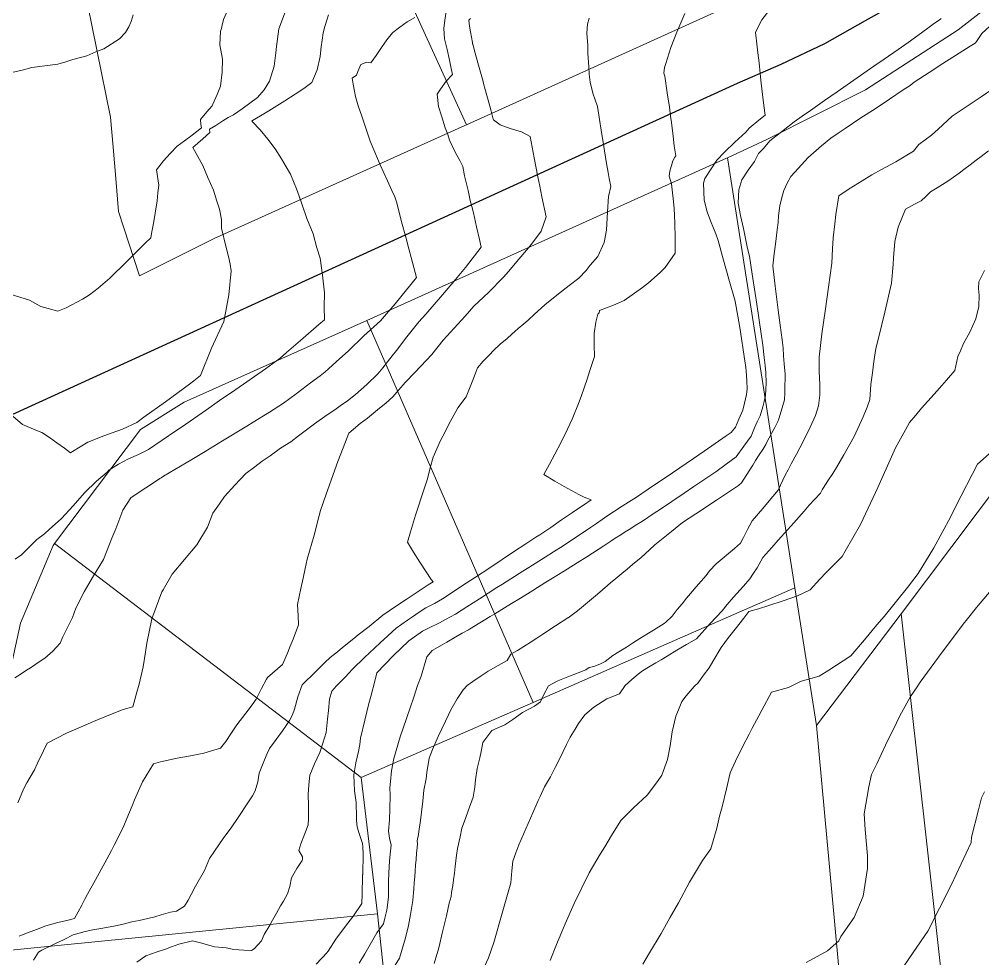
# Model space of a CAD drawing. Header units: inches. Extents: x 11351264 to 11356330, y 6702313 to 6706468.
# Drawn here: x 11353439.6 to 11353793, y 6705626.5 to 6705970.9 of the extents above; entities that cross this region are included whole.
import ezdxf

# ---------------------------------------------------------------- set-up
doc = ezdxf.new("R2010")
doc.units = ezdxf.units.IN
doc.header["$MEASUREMENT"] = 0
doc.layers.add('Shumate_Contours_clip1', color=7, linetype='Continuous', lineweight=0)
doc.layers.add('Shumate_Parcels_clip1', color=7, linetype='Continuous', lineweight=0)
doc.layers.add('Shumate_Streets_clip1', color=7, linetype='Continuous')

msp = doc.modelspace()

# ---------------------------------------------------------------- linework, layer by layer
at = {"layer": 'Shumate_Contours_clip1'}
for points, elevation in [([(11353436.26, 6705870.14), (11353439.79, 6705869.05), (11353443.3, 6705867.95), (11353447.49, 6705865.62), (11353450.15, 6705864.88), (11353453.72, 6705863.85), (11353456.82, 6705865.12), (11353462.8, 6705868.36), (11353465.26, 6705869.91), (11353468.51, 6705872.39), (11353472.74, 6705876), (11353478.86, 6705882.03), (11353485.77, 6705888.81), (11353487.79, 6705890.76), (11353488.23, 6705893.12), (11353488.31, 6705893.61), (11353488.42, 6705894.21), (11353488.88, 6705896.83), (11353489.4, 6705899.8), (11353490.1, 6705904.38), (11353490.41, 6705907.24), (11353490.71, 6705910.12), (11353489.86, 6705915.69), (11353492.49, 6705919.05), (11353494.9, 6705921.75), (11353497.52, 6705924.4), (11353500.18, 6705926.4), (11353502.98, 6705928.39), (11353506.46, 6705931.15), (11353506.21, 6705932.29), (11353505.99, 6705934.12), (11353508.3, 6705936.98), (11353510.28, 6705939.22), (11353510.62, 6705939.76), (11353512.09, 6705943.35), (11353513.34, 6705946.38), (11353513.94, 6705951.54), (11353514.15, 6705956.34), (11353513.15, 6705961.52), (11353513.39, 6705966.58), (11353513.78, 6705967.59), (11353514.04, 6705968.77), (11353514.49, 6705970.87), (11353515.9, 6705974.16)], 1412), ([(11353436.32, 6705826.17), (11353440.71, 6705822.31), (11353445.65, 6705820.31), (11353447.87, 6705819.46), (11353450.62, 6705817.6), (11353453.36, 6705815.68), (11353456.11, 6705813.66), (11353458.35, 6705811.91), (11353459.12, 6705812.49), (11353461.84, 6705814.18), (11353464.69, 6705815.94), (11353470.57, 6705818.15), (11353473.59, 6705819.3), (11353477.37, 6705820.67), (11353482.63, 6705823.07), (11353485.25, 6705824.99), (11353493.14, 6705830.62), (11353501.94, 6705837.18), (11353503.56, 6705838.36), (11353506.06, 6705840.26), (11353510.07, 6705850.39), (11353514.61, 6705860.13), (11353515.33, 6705863.96), (11353516.47, 6705869.94), (11353517.34, 6705878.67), (11353516.95, 6705881.17), (11353516.32, 6705884), (11353515.34, 6705887.74), (11353513.78, 6705894.31), (11353513.73, 6705897.53), (11353513.06, 6705901.29), (11353512.04, 6705904.24), (11353510.76, 6705908.25), (11353508.66, 6705913.1), (11353506.84, 6705917.33), (11353503.19, 6705923.89), (11353506.91, 6705927.08), (11353509.5, 6705929.38), (11353509.35, 6705930.6), (11353511.7, 6705931.97), (11353514.21, 6705933.65), (11353516.18, 6705934.89), (11353518.16, 6705935.89), (11353521.38, 6705938.06), (11353524.19, 6705940.21), (11353527, 6705942.18), (11353529.41, 6705945.01), (11353531.3, 6705948.26), (11353533.05, 6705953.67), (11353533.67, 6705958.61), (11353533.96, 6705960.91), (11353534.79, 6705967.43), (11353537.22, 6705973.93)], 1414), ([(11353439, 6705683.66), (11353441.16, 6705688.69), (11353442.32, 6705690.94), (11353445.13, 6705695.76), (11353446.22, 6705698.16), (11353448.45, 6705702.68), (11353449.77, 6705705.55), (11353456.89, 6705709.17), (11353459.46, 6705710.27), (11353464.78, 6705712.65), (11353466.79, 6705713.5), (11353473.06, 6705716.05), (11353477.67, 6705717.86), (11353481.17, 6705718.91), (11353482.74, 6705724.26), (11353483.54, 6705727.1), (11353484.96, 6705733.52), (11353485.83, 6705738.95), (11353486.33, 6705742.19), (11353488.15, 6705751.17), (11353491.86, 6705760.96), (11353492.33, 6705761.72), (11353495.66, 6705767.45), (11353500.17, 6705772.89), (11353504.75, 6705778.24), (11353508.62, 6705784.72), (11353510.57, 6705789.8), (11353513, 6705793.29), (11353514.86, 6705795.98), (11353518.64, 6705800.15), (11353522.65, 6705804.34), (11353526.02, 6705806.84), (11353528.71, 6705808.96), (11353531.53, 6705810.9), (11353535.42, 6705813.62), (11353539.14, 6705815.97), (11353541.98, 6705818.16), (11353547.91, 6705822.54), (11353552.48, 6705825.84), (11353555.27, 6705827.71), (11353557.3, 6705829.14), (11353559.94, 6705830.98), (11353562.85, 6705833.3), (11353567.01, 6705836.98), (11353571.11, 6705840.87), (11353572.94, 6705843.18), (11353576.3, 6705847.48), (11353577.89, 6705849.51), (11353581.71, 6705854.44), (11353584.67, 6705858.11), (11353586.18, 6705860.01), (11353588.71, 6705862.86), (11353594.82, 6705869.88), (11353599.63, 6705875.46), (11353603.24, 6705879.91), (11353609.03, 6705887.35), (11353608.36, 6705890.12), (11353607.27, 6705894.84), (11353606.13, 6705899.98), (11353605.58, 6705902.3), (11353605.01, 6705904.52), (11353604.16, 6705908.18), (11353602.91, 6705913.57), (11353602.21, 6705916.9), (11353601.21, 6705919.09), (11353599.44, 6705922.16), (11353597.43, 6705926.63), (11353596.7, 6705928.7), (11353595.82, 6705931.09), (11353594.39, 6705935.55), (11353593.29, 6705938.94), (11353592.79, 6705943.4), (11353594.11, 6705945.34), (11353596.11, 6705948.19), (11353598.41, 6705950.69), (11353597.97, 6705952.89), (11353597.37, 6705955.91), (11353596.46, 6705959.85), (11353595.56, 6705963.78), (11353595.3, 6705967.58), (11353595.65, 6705970.64), (11353596.13, 6705973.77)], 1420), ([(11353548.5, 6705624.57), (11353552.44, 6705628.77), (11353552.67, 6705629.04), (11353552.82, 6705629.32), (11353555.64, 6705633.71), (11353558.81, 6705637.92), (11353562.12, 6705642.23), (11353565.17, 6705646.77), (11353565.23, 6705647.24), (11353565.3, 6705649.77), (11353565.36, 6705652.31), (11353565.44, 6705654.84), (11353565.51, 6705657.31), (11353565.52, 6705657.42), (11353565.6, 6705659.94), (11353565.67, 6705662.45), (11353565.65, 6705664.97), (11353565.64, 6705667.48), (11353565.63, 6705667.57), (11353565.43, 6705668.71), (11353564.13, 6705672.75), (11353563.55, 6705674.91), (11353563.24, 6705677.2), (11353563.27, 6705678.4), (11353563.12, 6705683.78), (11353562.5, 6705688.11), (11353562.23, 6705693.87), (11353563.01, 6705698.36), (11353563.96, 6705702.48), (11353564.42, 6705705.09), (11353564.77, 6705707.33), (11353566.31, 6705713.93), (11353567.8, 6705720.07), (11353568.47, 6705722.59), (11353570.1, 6705728.77), (11353570.77, 6705731.33), (11353576.76, 6705737.5), (11353582.47, 6705742.99), (11353587.42, 6705746.63), (11353589.71, 6705747.73), (11353593.71, 6705749.67), (11353595.92, 6705750.87), (11353599.54, 6705752.81), (11353603.67, 6705755.46), (11353608.35, 6705758.42), (11353614.78, 6705762.58), (11353616.87, 6705763.87), (11353624.27, 6705768.55), (11353626.42, 6705769.91), (11353632.44, 6705773.74), (11353635.5, 6705775.67), (11353639.06, 6705777.93), (11353644.71, 6705781.66), (11353647.18, 6705783.28), (11353649.06, 6705784.54), (11353651.27, 6705786.06), (11353653.37, 6705787.52), (11353655.11, 6705788.72), (11353660.7, 6705792.41), (11353662.98, 6705793.85), (11353665.91, 6705795.71), (11353670.28, 6705798.65), (11353674.45, 6705801.47), (11353676.86, 6705803.09), (11353679.2, 6705804.68), (11353686.89, 6705809.84), (11353690.83, 6705812.64), (11353694.81, 6705815.42), (11353698.8, 6705818.19), (11353700.67, 6705819.45), (11353702.26, 6705821.35), (11353703.49, 6705824.31), (11353704.48, 6705826.53), (11353704.93, 6705827.6), (11353705.52, 6705830.15), (11353706.3, 6705833.39), (11353706.46, 6705834.38), (11353706.54, 6705835.44), (11353706.39, 6705838.33), (11353706.21, 6705842.03), (11353706.07, 6705843.31), (11353705.68, 6705845.65), (11353705.04, 6705849.75), (11353704.44, 6705853.84), (11353703.87, 6705857.92), (11353702.11, 6705867.59), (11353699.79, 6705875.61), (11353697.82, 6705882.66), (11353695.93, 6705889.83), (11353695.07, 6705892.21), (11353694.26, 6705894.32), (11353693.07, 6705897), (11353691.89, 6705900.34), (11353690.83, 6705904.59), (11353690.58, 6705910.88), (11353691.02, 6705912.48), (11353695.48, 6705919.21), (11353698.3, 6705922.23), (11353702.09, 6705925.81), (11353706.08, 6705929.53), (11353707.28, 6705930.98), (11353710.87, 6705933.94), (11353713.13, 6705935.8), (11353712.68, 6705939.25), (11353712.15, 6705943.39), (11353711.69, 6705947.52), (11353711.31, 6705951.05), (11353710.92, 6705954.92), (11353710.46, 6705958.65), (11353710.21, 6705960.84), (11353709.61, 6705966.21), (11353711.99, 6705970.71), (11353715.86, 6705975.74)], 1428), ([(11353431.16, 6705950.23), (11353440.59, 6705952.26), (11353444.13, 6705953.24), (11353453.7, 6705954.43), (11353456.66, 6705955.36), (11353459.19, 6705956.13), (11353464.33, 6705957.51), (11353467.64, 6705958.98), (11353470.58, 6705960.13), (11353476.28, 6705963.79), (11353478.55, 6705966.11), (11353479.7, 6705968.17), (11353480.65, 6705970.15), (11353481.33, 6705972.6)], 1410), ([(11353437.88, 6705729.43), (11353439.91, 6705730.66), (11353442.21, 6705732.35), (11353443.7, 6705733.17), (11353446.81, 6705735.3), (11353448.92, 6705736.74), (11353451.87, 6705739.31), (11353454.54, 6705742.14), (11353455.51, 6705744.51), (11353459.03, 6705751.58), (11353460.26, 6705754.99), (11353463.4, 6705761), (11353466.48, 6705766.23), (11353470.46, 6705772.84), (11353472.71, 6705778.48), (11353473.57, 6705780.7), (11353474.94, 6705784.12), (11353477.55, 6705791), (11353480.44, 6705795.42), (11353483.21, 6705797.26), (11353485.99, 6705799.09), (11353488.76, 6705800.94), (11353491.18, 6705802.56), (11353491.63, 6705802.81), (11353492.47, 6705803.36), (11353502.89, 6705809.54), (11353507.7, 6705812.47), (11353514.14, 6705816.32), (11353523.06, 6705821.77), (11353525.38, 6705823.16), (11353531.32, 6705826.84), (11353536.53, 6705830.15), (11353541.12, 6705833.6), (11353543.21, 6705835.18), (11353546.42, 6705837.63), (11353549.89, 6705840.2), (11353551.73, 6705841.66), (11353557.05, 6705846.42), (11353560.24, 6705849.3), (11353565.92, 6705854.81), (11353572.08, 6705860.35), (11353574.27, 6705862.95), (11353577.43, 6705866.61), (11353585.28, 6705876.22), (11353583.34, 6705883.63), (11353582.45, 6705886.71), (11353581.33, 6705891), (11353579.74, 6705896.68), (11353578.05, 6705903.59), (11353577.3, 6705905.77), (11353576.23, 6705908.18), (11353574.62, 6705911.7), (11353571.91, 6705917.49), (11353570.9, 6705919.88), (11353568.28, 6705926.24), (11353566.48, 6705931.74), (11353565.27, 6705935.44), (11353563.89, 6705939.13), (11353562.92, 6705942.57), (11353562.5, 6705944.58), (11353562.06, 6705947.09), (11353561.66, 6705949.31), (11353563.24, 6705950.39), (11353563.77, 6705951.77), (11353564.79, 6705954.35), (11353567.03, 6705955.13), (11353568.49, 6705954.96), (11353570.53, 6705957.68), (11353572.4, 6705960.57), (11353574.34, 6705963.39), (11353576.47, 6705965.92), (11353576.51, 6705965.95), (11353576.56, 6705966.01), (11353579.15, 6705968.06), (11353581.88, 6705969.94), (11353584.71, 6705971.54)], 1418), ([(11353438.07, 6705772.94), (11353440.37, 6705774.58), (11353441.8, 6705776), (11353445.98, 6705780.24), (11353448.78, 6705782.31), (11353450.5, 6705783.83), (11353455.08, 6705787.86), (11353459.28, 6705792.54), (11353463.46, 6705797.26), (11353467.91, 6705801.6), (11353471.8, 6705804.9), (11353472.57, 6705805.68), (11353473.02, 6705805.99), (11353475.97, 6705807.76), (11353479.58, 6705809.73), (11353483.33, 6705811.39), (11353487.02, 6705813.17), (11353497, 6705820), (11353499.11, 6705821.43), (11353508.26, 6705827.78), (11353512.97, 6705831.21), (11353519.05, 6705835.17), (11353529.9, 6705842.74), (11353535.27, 6705846.7), (11353537.64, 6705848.76), (11353542.76, 6705853.16), (11353549.44, 6705858.98), (11353551.47, 6705860.74), (11353551.45, 6705865.49), (11353551.47, 6705870.59), (11353550.84, 6705877.13), (11353549.98, 6705883.34), (11353548.75, 6705887.08), (11353547.32, 6705892.22), (11353545, 6705897.93), (11353543.25, 6705903.21), (11353542.17, 6705906.08), (11353541.28, 6705908.75), (11353538.99, 6705914.14), (11353537.41, 6705916.86), (11353535.74, 6705919.69), (11353533.38, 6705923.47), (11353530.72, 6705926.99), (11353527.96, 6705930.41), (11353525.01, 6705933.49), (11353524.86, 6705933.61), (11353525.02, 6705933.71), (11353525.08, 6705933.75), (11353528.03, 6705935.53), (11353531.07, 6705937.29), (11353534.07, 6705939.13), (11353536.98, 6705941.07), (11353540.72, 6705943.41), (11353543.93, 6705945.56), (11353546.91, 6705947.72), (11353548.85, 6705952.41), (11353549.9, 6705957.26), (11353550.31, 6705960.77), (11353550.65, 6705963.25), (11353551.07, 6705965.9), (11353551.65, 6705968.28), (11353552.34, 6705970.56), (11353552.94, 6705972.59)], 1416), ([(11353439.55, 6705634.81), (11353441.64, 6705635.63), (11353445.92, 6705637.26), (11353449.28, 6705638.53), (11353453.71, 6705639.74), (11353457.55, 6705640.69), (11353459.81, 6705641.25), (11353462.45, 6705646.14), (11353463.63, 6705648.33), (11353464.64, 6705650.21), (11353467.48, 6705655.41), (11353471.68, 6705663.03), (11353473.39, 6705666.15), (11353474.42, 6705668.1), (11353476.05, 6705671.45), (11353477.88, 6705675.25), (11353478.99, 6705677.9), (11353480.92, 6705682.61), (11353481.82, 6705684.81), (11353484.74, 6705691.33), (11353488.83, 6705697.98), (11353491.37, 6705698.69), (11353497.53, 6705700.03), (11353502.4, 6705700.87), (11353507.24, 6705701.84), (11353513.37, 6705703.65), (11353515.34, 6705706.12), (11353517.12, 6705708.98), (11353519.41, 6705712.2), (11353522.66, 6705716.47), (11353524.94, 6705719.55), (11353526.41, 6705721.63), (11353527.41, 6705723.58), (11353528.41, 6705725.53), (11353530.26, 6705728.96), (11353530.62, 6705729.61), (11353536.13, 6705734.43), (11353537.89, 6705738.54), (11353538.88, 6705741.06), (11353540.03, 6705743.69), (11353541.97, 6705748.93), (11353541.89, 6705752.24), (11353541.67, 6705756.38), (11353542.85, 6705762.29), (11353543.66, 6705766.02), (11353544.44, 6705769.6), (11353545.18, 6705772.97), (11353547.67, 6705781.81), (11353549.44, 6705788.51), (11353550.09, 6705790.83), (11353552.18, 6705796.86), (11353553.21, 6705799.91), (11353554.09, 6705802.36), (11353556.47, 6705808.85), (11353559.22, 6705816.06), (11353560.4, 6705819.13), (11353564.63, 6705822.77), (11353567.24, 6705824.68), (11353571.71, 6705828.3), (11353573.97, 6705830.15), (11353576.59, 6705832.5), (11353578.78, 6705835.07), (11353581.05, 6705837.7), (11353584.78, 6705841.52), (11353590.92, 6705848.05), (11353595.03, 6705853.33), (11353603.14, 6705862.13), (11353606.34, 6705865.69), (11353611.68, 6705870.75), (11353617.16, 6705876.4), (11353619.02, 6705878.39), (11353622.76, 6705882.91), (11353626.35, 6705887.14), (11353627.76, 6705888.98), (11353630.99, 6705893.24), (11353632.77, 6705898.47), (11353631.25, 6705905.8), (11353630.45, 6705909.73), (11353629.77, 6705913.15), (11353628.41, 6705920.16), (11353626.92, 6705927.94), (11353623.76, 6705929.61), (11353619.58, 6705930.82), (11353615.94, 6705932.27), (11353613.46, 6705934.08), (11353613.41, 6705934.32), (11353612.49, 6705937.76), (11353611.55, 6705941.21), (11353610.61, 6705944.66), (11353609.73, 6705947.84), (11353609.67, 6705948.09), (11353608.72, 6705951.54), (11353607.77, 6705954.99), (11353606.82, 6705958.44), (11353605.91, 6705961.74), (11353605.86, 6705961.91), (11353605.76, 6705962.38), (11353605.05, 6705966.26), (11353604.75, 6705968.4), (11353604.46, 6705970.53), (11353605.04, 6705971.23)], 1422), ([(11353444.76, 6705626.01), (11353446.56, 6705628.88), (11353447.82, 6705629.6), (11353452.61, 6705632.02), (11353455.98, 6705633.61), (11353459.33, 6705635.21), (11353463.7, 6705636.44), (11353466.57, 6705637.13), (11353470.24, 6705637.74), (11353474.86, 6705638.6), (11353477.61, 6705639.22), (11353480.9, 6705639.99), (11353483.48, 6705640.55), (11353486.72, 6705641.27), (11353489.25, 6705641.92), (11353491.64, 6705642.57), (11353495.05, 6705643.56), (11353497.18, 6705643.95), (11353500.18, 6705645.75), (11353501.5, 6705648.03), (11353502.66, 6705650.09), (11353504.16, 6705653.11), (11353507.49, 6705658.88), (11353509.29, 6705663.24), (11353511.14, 6705665.89), (11353514.3, 6705670.57), (11353517.47, 6705674.8), (11353519.6, 6705677.97), (11353523.63, 6705684.02), (11353525.05, 6705686.21), (11353526.06, 6705688.01), (11353527.02, 6705691.4), (11353527.56, 6705694.57), (11353529.45, 6705699.36), (11353530.46, 6705701.72), (11353531.35, 6705703.53), (11353533.78, 6705706.91), (11353536.11, 6705710.11), (11353537.47, 6705712.04), (11353538.72, 6705713.84), (11353539.8, 6705715.97), (11353540.55, 6705717.96), (11353541.73, 6705722.51), (11353543.34, 6705726.93), (11353548.33, 6705731.83), (11353551.69, 6705735.13), (11353553.65, 6705736.89), (11353556.25, 6705739.02), (11353558.11, 6705740.66), (11353562.23, 6705743.94), (11353563.91, 6705745.27), (11353567.94, 6705748.29), (11353572.96, 6705752.5), (11353575.25, 6705754.02), (11353577.22, 6705755.39), (11353581.52, 6705758.25), (11353585.83, 6705761.08), (11353589.97, 6705763.8), (11353590.06, 6705763.85), (11353590.14, 6705763.9), (11353591.39, 6705764.73), (11353590.69, 6705765.52), (11353588.81, 6705768.32), (11353586.45, 6705771.93), (11353584.13, 6705775.56), (11353581.91, 6705779.25), (11353583.04, 6705783.03), (11353584.95, 6705789.13), (11353586.08, 6705792.81), (11353586.8, 6705795.09), (11353589.24, 6705802.48), (11353590.3, 6705806.48), (11353591.34, 6705810.41), (11353594.12, 6705816.44), (11353595.79, 6705819.67), (11353597.05, 6705822.24), (11353600.37, 6705828.44), (11353603.47, 6705832.44), (11353605.89, 6705838.64), (11353606.9, 6705841.12), (11353607.66, 6705843.15), (11353609.69, 6705845.55), (11353612.04, 6705847.95), (11353613.49, 6705849.43), (11353615.9, 6705851.76), (11353618.47, 6705853.94), (11353620.27, 6705855.53), (11353622.6, 6705857.55), (11353624.61, 6705859.3), (11353626.17, 6705860.61), (11353628.6, 6705862.82), (11353632.39, 6705866.21), (11353637.29, 6705870.26), (11353641.27, 6705873.3), (11353644.76, 6705875.97), (11353647.44, 6705878.84), (11353648.98, 6705880.73), (11353651.83, 6705883.95), (11353654.05, 6705889.09), (11353654.9, 6705893.58), (11353655.32, 6705900.35), (11353655.75, 6705905.92), (11353656.51, 6705909.6), (11353655.95, 6705912.56), (11353655.55, 6705914.73), (11353654.8, 6705918.81), (11353653.92, 6705924.33), (11353652.98, 6705930.22), (11353652.36, 6705934.23), (11353651.62, 6705938.97), (11353649.91, 6705943.88), (11353648.92, 6705947.9), (11353648.6, 6705950.76), (11353648.46, 6705953.46), (11353648.1, 6705958.31), (11353648.08, 6705961.35), (11353647.74, 6705965.79), (11353647.99, 6705969.07), (11353648.54, 6705971.29)], 1424), ([(11353482.64, 6705625.27), (11353485.94, 6705627.54), (11353490.15, 6705629), (11353493.14, 6705630.07), (11353495.35, 6705630.89), (11353498.1, 6705631.88), (11353503.1, 6705633.1), (11353506.53, 6705632.2), (11353511.14, 6705630.9), (11353515.45, 6705630.46), (11353518.23, 6705629.9), (11353521.88, 6705629.59), (11353524.75, 6705629.56), (11353525.67, 6705630.12), (11353528.37, 6705633.08), (11353529.4, 6705635.44), (11353531.42, 6705638.8), (11353532.44, 6705640.67), (11353533.9, 6705643.22), (11353535.43, 6705645.85), (11353536.44, 6705647.63), (11353537.93, 6705650.26), (11353538.83, 6705653.04), (11353539.44, 6705656.16), (11353541.36, 6705659.64), (11353543.36, 6705662.55), (11353543.48, 6705662.97), (11353543.51, 6705663.92), (11353542.12, 6705666.21), (11353542.83, 6705668.59), (11353544.22, 6705672.03), (11353545.51, 6705675.63), (11353545.68, 6705677.93), (11353545.68, 6705682.67), (11353545.49, 6705686.76), (11353545.81, 6705690.28), (11353546.11, 6705693.75), (11353547.89, 6705698.01), (11353549.8, 6705702.12), (11353550.86, 6705705.5), (11353552.1, 6705709.45), (11353552.68, 6705714.32), (11353553.02, 6705717.56), (11353553.41, 6705721.65), (11353554.19, 6705724.64), (11353555.98, 6705726.51), (11353559.14, 6705729.71), (11353561.85, 6705732.63), (11353566.14, 6705736.92), (11353569.84, 6705740.32), (11353571.93, 6705742.34), (11353574.81, 6705744.94), (11353577.83, 6705747.64), (11353582, 6705750.61), (11353583.77, 6705751.8), (11353586.25, 6705753.5), (11353588.68, 6705755.1), (11353591.88, 6705756.76), (11353594.77, 6705758.43), (11353603.51, 6705764.13), (11353606.89, 6705766.36), (11353612.22, 6705769.86), (11353620.9, 6705775.64), (11353625.34, 6705778.65), (11353629.09, 6705781.08), (11353630.47, 6705781.96), (11353634.49, 6705784.65), (11353638.5, 6705787.35), (11353642.51, 6705790.05), (11353646.27, 6705792.6), (11353646.5, 6705792.76), (11353649.35, 6705794.68), (11353646.71, 6705795.71), (11353644.81, 6705796.7), (11353639.44, 6705799.63), (11353636.06, 6705801.54), (11353631.96, 6705804.07), (11353634.11, 6705807.87), (11353635.95, 6705811.45), (11353638.37, 6705815.9), (11353640.68, 6705820.68), (11353642.39, 6705824.32), (11353644.89, 6705830.67), (11353645.75, 6705833.02), (11353647.84, 6705838.93), (11353648.88, 6705842.11), (11353650.53, 6705847.24), (11353650.47, 6705851.49), (11353650.46, 6705855.73), (11353651.03, 6705859.87), (11353651.82, 6705862.77), (11353652.21, 6705863.28), (11353652.45, 6705864.1), (11353657.5, 6705866.1), (11353661.41, 6705867.87), (11353668.15, 6705872.59), (11353670.35, 6705874.34), (11353674.59, 6705878.13), (11353676.44, 6705879.92), (11353680.2, 6705885.17), (11353680.13, 6705890.74), (11353680, 6705896.15), (11353679.76, 6705901.61), (11353679.35, 6705905.18), (11353679.22, 6705907.24), (11353678.75, 6705910.6), (11353677.95, 6705913.35), (11353678.18, 6705915.28), (11353679.33, 6705919.04), (11353680.01, 6705920.34), (11353680.43, 6705920.8), (11353679.8, 6705924.56), (11353679.37, 6705928.07), (11353678.78, 6705933.13), (11353678.48, 6705935.42), (11353678.03, 6705938.75), (11353677.15, 6705943.99), (11353676.32, 6705950.01), (11353675.93, 6705951.13), (11353676.2, 6705953.24), (11353676.66, 6705954.71), (11353677.96, 6705958.62), (11353678.61, 6705960.62), (11353680.71, 6705966.13), (11353683.67, 6705972.97)], 1426), ([(11353564.27, 6705624.84), (11353566.26, 6705628.26), (11353568.25, 6705631.69), (11353570.75, 6705635.98), (11353573.1, 6705639.31), (11353573.63, 6705641.34), (11353574.41, 6705644.35), (11353575.04, 6705649.09), (11353574.97, 6705652.09), (11353574.96, 6705654.69), (11353575.14, 6705658), (11353575.33, 6705662.24), (11353575.6, 6705664.85), (11353575.98, 6705668.08), (11353575.42, 6705670.7), (11353575, 6705673.27), (11353575.33, 6705677.38), (11353575.53, 6705681.37), (11353575.56, 6705686.43), (11353575.54, 6705689.12), (11353575.72, 6705691.52), (11353576.12, 6705695.34), (11353576.89, 6705699.93), (11353579.32, 6705707.82), (11353581.63, 6705714.56), (11353584.31, 6705722.39), (11353585.63, 6705726.62), (11353586.92, 6705730.15), (11353589.01, 6705737.23), (11353591, 6705739.46), (11353594.67, 6705741.52), (11353596.43, 6705742.54), (11353599.73, 6705744.53), (11353601.98, 6705745.87), (11353604.39, 6705747.09), (11353604.76, 6705747.33), (11353612.28, 6705751.91), (11353614.05, 6705753), (11353620.12, 6705756.71), (11353623.37, 6705758.73), (11353627.96, 6705761.54), (11353632.73, 6705764.51), (11353635.78, 6705766.39), (11353640.58, 6705769.36), (11353644.18, 6705771.6), (11353647.78, 6705773.84), (11353651.84, 6705776.48), (11353654.01, 6705777.92), (11353656.5, 6705779.59), (11353658.19, 6705780.68), (11353660.17, 6705781.95), (11353661.78, 6705782.97), (11353663.26, 6705783.9), (11353666.14, 6705785.69), (11353668.13, 6705786.95), (11353672.5, 6705789.86), (11353674.38, 6705791.12), (11353678.98, 6705794.18), (11353683.46, 6705797.18), (11353687.04, 6705799.57), (11353692.54, 6705803.25), (11353695.09, 6705804.95), (11353698.88, 6705807.85), (11353702.52, 6705810.56), (11353705.34, 6705814.43), (11353707.99, 6705818.13), (11353709.22, 6705821.11), (11353710.27, 6705823.31), (11353711.3, 6705825.54), (11353712.36, 6705828.81), (11353712.82, 6705830.81), (11353713.28, 6705832.93), (11353713.41, 6705835.36), (11353713.51, 6705837.47), (11353713.36, 6705841.41), (11353713.13, 6705843.98), (11353712.85, 6705846.88), (11353712.24, 6705851.42), (11353711.74, 6705855.62), (11353710.06, 6705866.53), (11353709.51, 6705870.42), (11353708.36, 6705877.44), (11353707.43, 6705884.05), (11353706.73, 6705886.88), (11353705.23, 6705894.23), (11353704.07, 6705898.96), (11353703.29, 6705903.5), (11353703.38, 6705906.01), (11353703.53, 6705908.34), (11353704.59, 6705912.11), (11353706.86, 6705915.62), (11353709.27, 6705918.81), (11353710.76, 6705921.74), (11353712.51, 6705923.54), (11353714.88, 6705926.35), (11353719.76, 6705930.19), (11353723.74, 6705933.29), (11353726.76, 6705935.38), (11353729.84, 6705937.52), (11353734.91, 6705941.13), (11353739.55, 6705944.35), (11353741.98, 6705946), (11353748.11, 6705950.28), (11353753.02, 6705953.7), (11353756.76, 6705956.33), (11353761.91, 6705959.8), (11353765.56, 6705962.4), (11353769.19, 6705965.02), (11353772.82, 6705967.66), (11353775.32, 6705969.51), (11353776.96, 6705970.64), (11353777.72, 6705971.21)], 1430), ([(11353577.47, 6705624.2), (11353579.04, 6705626.71), (11353580.29, 6705630.84), (11353581.28, 6705634.13), (11353582.27, 6705638.67), (11353583.05, 6705642.78), (11353583.89, 6705647.8), (11353584.21, 6705650.83), (11353584.25, 6705652.1), (11353584.45, 6705654.27), (11353584.61, 6705656.47), (11353584.8, 6705658.59), (11353584.95, 6705660.83), (11353585.14, 6705662.91), (11353585.28, 6705665.2), (11353585.47, 6705667.23), (11353585.63, 6705668.59), (11353585.54, 6705669.76), (11353585.94, 6705672.06), (11353586.2, 6705674.09), (11353586.55, 6705676.15), (11353587.1, 6705680.23), (11353587.61, 6705684.3), (11353587.99, 6705688.36), (11353588.75, 6705692.47), (11353589.11, 6705694.83), (11353589.92, 6705700.06), (11353591.14, 6705703.16), (11353593.25, 6705707.96), (11353595.94, 6705713.64), (11353596.95, 6705715.87), (11353597.82, 6705717.72), (11353600.16, 6705721.79), (11353602.39, 6705725.06), (11353603.85, 6705726.65), (11353605.91, 6705728.16), (11353608.93, 6705730.24), (11353611.52, 6705731.98), (11353615.23, 6705734.06), (11353618.47, 6705735.89), (11353619.85, 6705738.1), (11353622.26, 6705739.45), (11353626.96, 6705742.46), (11353629.45, 6705744.07), (11353631.61, 6705745.47), (11353636.24, 6705748.5), (11353640.81, 6705751.46), (11353640.85, 6705751.46), (11353644.36, 6705754.09), (11353647.99, 6705757.06), (11353651.63, 6705760.16), (11353655.28, 6705763.34), (11353656.6, 6705764.48), (11353657.6, 6705765.24), (11353660.59, 6705767.69), (11353662.55, 6705769.32), (11353664.47, 6705770.98), (11353667.68, 6705773.62), (11353670.69, 6705776.37), (11353672.69, 6705778.3), (11353678.77, 6705783.16), (11353682.87, 6705786.43), (11353687.7, 6705789.64), (11353695.26, 6705794.66), (11353703.34, 6705800.04), (11353704.52, 6705800.98), (11353706.13, 6705803.6), (11353708.58, 6705807.42), (11353709.67, 6705809.1), (11353711, 6705811.25), (11353712.25, 6705813.14), (11353713.45, 6705815.06), (11353713.81, 6705815.84), (11353715.53, 6705819.03), (11353716.7, 6705821.23), (11353717.85, 6705823.42), (11353718.21, 6705824.39), (11353719.07, 6705827.27), (11353719.67, 6705829.35), (11353720.26, 6705831.44), (11353720.33, 6705833.88), (11353720.4, 6705836.33), (11353720.48, 6705839.5), (11353720.44, 6705840.8), (11353720.16, 6705844.63), (11353719.94, 6705847.57), (11353719.71, 6705850.51), (11353719.37, 6705853.39), (11353718.7, 6705858.72), (11353717.95, 6705864.23), (11353716.86, 6705873.1), (11353715.95, 6705880.57), (11353716.47, 6705884.89), (11353716.94, 6705888.48), (11353717.59, 6705893.71), (11353717.9, 6705896.37), (11353718.07, 6705898.82), (11353718.55, 6705902.47), (11353719.23, 6705905.54), (11353720.03, 6705908.2), (11353721.19, 6705910.81), (11353722.59, 6705913.3), (11353723.99, 6705914.88), (11353728.98, 6705920.22), (11353733.77, 6705924.46), (11353737.26, 6705927.3), (11353739.99, 6705929.18), (11353742.47, 6705930.89), (11353748.2, 6705934.73), (11353753.56, 6705938.13), (11353758.73, 6705941.57), (11353763.83, 6705945.03), (11353766.34, 6705946.68), (11353767.76, 6705947.81), (11353773.36, 6705951.42), (11353778.37, 6705954.64), (11353784.33, 6705958.48), (11353788.3, 6705961.02), (11353790.17, 6705962.19), (11353790.32, 6705962.32), (11353790.67, 6705962.79), (11353792.61, 6705965.73), (11353795.55, 6705968.37)], 1432), ([(11353591.8, 6705624.79), (11353593.44, 6705630.44), (11353594.84, 6705636.33), (11353595.24, 6705638.31), (11353596.23, 6705642.23), (11353597.28, 6705646.89), (11353597.67, 6705648.14), (11353597.96, 6705649.26), (11353598.12, 6705650.79), (11353598.6, 6705653.35), (11353598.89, 6705655.48), (11353599.18, 6705657.89), (11353599.42, 6705660.3), (11353599.67, 6705662.44), (11353599.94, 6705664.45), (11353600.36, 6705666.96), (11353601.23, 6705671.18), (11353601.94, 6705674.33), (11353603.29, 6705677.96), (11353604.26, 6705680.67), (11353606.01, 6705685.73), (11353606.61, 6705689.37), (11353606.96, 6705692.11), (11353607.51, 6705696.22), (11353608.47, 6705700.13), (11353609.01, 6705702.42), (11353609.61, 6705705.76), (11353612.9, 6705710.18), (11353617.71, 6705712.3), (11353619.17, 6705713.18), (11353620.65, 6705714.22), (11353624.12, 6705716.82), (11353628.55, 6705719.05), (11353630.79, 6705720.71), (11353631.82, 6705723.11), (11353633.74, 6705726.61), (11353637.06, 6705728.39), (11353640.78, 6705729.84), (11353644.53, 6705731.26), (11353647.37, 6705732.45), (11353648.59, 6705733.31), (11353650.25, 6705733.65), (11353652.55, 6705734.53), (11353654.47, 6705735.5), (11353657.32, 6705737.7), (11353662.28, 6705740.78), (11353664.55, 6705742.2), (11353667.23, 6705743.85), (11353670.35, 6705745.82), (11353672.17, 6705746.93), (11353676.16, 6705749.46), (11353676.77, 6705749.86), (11353679.02, 6705752.05), (11353680.87, 6705754.49), (11353682.69, 6705756.65), (11353684.28, 6705758.66), (11353686.47, 6705761.2), (11353687.87, 6705762.85), (11353691.52, 6705767.04), (11353692.78, 6705768.65), (11353695.18, 6705771.28), (11353701.95, 6705776.88), (11353704.08, 6705778.8), (11353705.15, 6705780.87), (11353706.66, 6705783.83), (11353708.37, 6705787.1), (11353712.25, 6705791.56), (11353714.03, 6705793.61), (11353717.89, 6705798.25), (11353720.55, 6705803.78), (11353721.58, 6705805.76), (11353722.67, 6705807.92), (11353724.6, 6705811.51), (11353725.82, 6705813.79), (11353728.43, 6705818.77), (11353729.65, 6705821.43), (11353731.66, 6705825.71), (11353732.74, 6705829.18), (11353733.24, 6705833.08), (11353733.23, 6705837.05), (11353732.93, 6705841.8), (11353732.92, 6705844.26), (11353732.94, 6705847.09), (11353733.99, 6705855.58), (11353735.31, 6705864.77), (11353736.39, 6705872.73), (11353737.65, 6705881.47), (11353737.87, 6705886.75), (11353738.07, 6705890.79), (11353738.72, 6705895.93), (11353739.02, 6705899.35), (11353740.15, 6705906.22), (11353743.94, 6705908.75), (11353748.69, 6705911.71), (11353752.27, 6705913.88), (11353755.79, 6705915.8), (11353761.07, 6705918.69), (11353767.61, 6705922.62), (11353769.46, 6705924.95), (11353774.14, 6705928.37), (11353776.64, 6705930.66), (11353778.37, 6705932.27), (11353781.69, 6705935.39), (11353787.19, 6705939.08), (11353792.36, 6705942.52), (11353796.63, 6705945.38)], 1434), ([(11353609.57, 6705622.3), (11353611.67, 6705626.89), (11353613.66, 6705632.43), (11353616.69, 6705643.18), (11353618.89, 6705650.95), (11353619.87, 6705654.29), (11353620.22, 6705658.78), (11353620.58, 6705662.33), (11353621.66, 6705665.31), (11353622.8, 6705668.27), (11353625.4, 6705674.1), (11353627.99, 6705679.94), (11353629.95, 6705684.52), (11353630.59, 6705685.99), (11353632.26, 6705689.58), (11353633.26, 6705691.36), (11353634.36, 6705693.24), (11353636.1, 6705696.55), (11353637.85, 6705699.96), (11353640.34, 6705705.03), (11353641.65, 6705707.74), (11353643.47, 6705710.67), (11353644.71, 6705712.73), (11353647.02, 6705715.86), (11353650.25, 6705718.73), (11353655.13, 6705721.83), (11353659.75, 6705723.57), (11353661.83, 6705726.68), (11353664.27, 6705728.91), (11353666.62, 6705730.8), (11353668.2, 6705732.06), (11353670.37, 6705733.37), (11353673.07, 6705735), (11353674.95, 6705736.13), (11353677.17, 6705737.47), (11353680.71, 6705739.59), (11353684.31, 6705741.68), (11353687.94, 6705743.75), (11353693, 6705749.36), (11353697.36, 6705754.04), (11353699.27, 6705756.35), (11353701.56, 6705759.04), (11353705.26, 6705763.13), (11353707.5, 6705765.73), (11353708.91, 6705767.86), (11353710.22, 6705769.78), (11353712.27, 6705773.58), (11353715.56, 6705777.21), (11353717.97, 6705779.96), (11353721.53, 6705783.89), (11353723.65, 6705786.36), (11353727.48, 6705790.57), (11353729.34, 6705792.76), (11353733.43, 6705797.24), (11353734.07, 6705798.39), (11353734.48, 6705799.05), (11353736.2, 6705801.65), (11353737.96, 6705804.42), (11353739.28, 6705806.59), (11353742.04, 6705811.22), (11353745.86, 6705818.01), (11353749.16, 6705825.13), (11353750.56, 6705828.68), (11353751.56, 6705831.55), (11353751.93, 6705837.02), (11353752.5, 6705841.33), (11353753.02, 6705845.49), (11353753.75, 6705850.17), (11353754.88, 6705854.49), (11353756.99, 6705863.51), (11353759.46, 6705874.22), (11353760.1, 6705881.01), (11353760.24, 6705883.45), (11353760.72, 6705889.43), (11353761.98, 6705894.68), (11353764.64, 6705901.34), (11353767.96, 6705903.15), (11353770.43, 6705904.37), (11353772.09, 6705905.91), (11353773.79, 6705907.7), (11353776.3, 6705909.13), (11353778.18, 6705910.31), (11353780.18, 6705911.54), (11353784.33, 6705914.52), (11353786.04, 6705915.86), (11353788.36, 6705917.54), (11353790.55, 6705919.27), (11353792.33, 6705920.57), (11353795.03, 6705922.74)], 1436), ([(11353634.25, 6705625.88), (11353636.61, 6705631.77), (11353638.63, 6705636.33), (11353639.85, 6705639.28), (11353643.07, 6705646.81), (11353648.54, 6705658.02), (11353652.63, 6705664.86), (11353654.29, 6705667.56), (11353656.85, 6705671.7), (11353660.16, 6705677.16), (11353664.89, 6705681.84), (11353669.85, 6705686.41), (11353673.71, 6705691.53), (11353675.26, 6705693.82), (11353677.37, 6705699.51), (11353678.31, 6705704.58), (11353679.06, 6705709.67), (11353680.33, 6705715.38), (11353681.36, 6705717.79), (11353682.56, 6705720.84), (11353684.13, 6705722.92), (11353687.09, 6705726.32), (11353688.64, 6705727.69), (11353690.48, 6705730.4), (11353692.56, 6705733.11), (11353694.01, 6705735.46), (11353696.97, 6705740.63), (11353699.69, 6705744.21), (11353702.11, 6705747.27), (11353705.3, 6705751.35), (11353707.17, 6705753.78), (11353710.71, 6705754.83), (11353714.5, 6705755.95), (11353719.8, 6705757.74), (11353725.02, 6705759.56), (11353729.62, 6705761.71), (11353733.25, 6705765.61), (11353735.54, 6705768.05), (11353741.34, 6705773.91), (11353742.53, 6705775.93), (11353748.14, 6705785.72), (11353752.78, 6705795.54), (11353754.51, 6705799.22), (11353759.99, 6705811.59), (11353760.96, 6705813.79), (11353764.59, 6705820.45), (11353766.12, 6705823.07), (11353768.41, 6705825.8), (11353770.55, 6705828.36), (11353775.09, 6705833.49), (11353777.07, 6705835.65), (11353779.63, 6705838.63), (11353782.7, 6705842.21), (11353783.8, 6705847.29), (11353784.76, 6705849.38), (11353785.95, 6705852.09), (11353788.23, 6705856.24), (11353790.37, 6705861.09), (11353791.56, 6705865.67), (11353791.69, 6705869.8), (11353791.42, 6705872.16), (11353791.55, 6705874.62), (11353793.63, 6705878.83)], 1438), ([(11353726.82, 6705728.35), (11353732.93, 6705730.14), (11353736.46, 6705732.3), (11353744.59, 6705737.56), (11353749.56, 6705743.43), (11353754.14, 6705748.87), (11353756.78, 6705751.99), (11353765.37, 6705762.6), (11353769.33, 6705767.78), (11353774.99, 6705777.13), (11353781.13, 6705788.39), (11353783.11, 6705792.41), (11353791.07, 6705807.77), (11353796.36, 6705812.56), (11353801.6, 6705817.46), (11353803.43, 6705818.96), (11353805.65, 6705820.82), (11353808.15, 6705822.97), (11353810.27, 6705825.18), (11353813.34, 6705828.75), (11353816.48, 6705832.39), (11353816.95, 6705832.94)], 1440), ([(11353728.22, 6705625.07), (11353736.01, 6705629.35), (11353740.19, 6705633.01), (11353740.93, 6705634.6), (11353745.81, 6705641.62), (11353749.1, 6705649.45), (11353750.67, 6705659.56), (11353750.65, 6705664.22), (11353749.84, 6705673.87), (11353749.41, 6705679.6), (11353751.19, 6705689.57), (11353752.19, 6705694.1), (11353754.15, 6705697.92), (11353757.29, 6705704.82), (11353761.35, 6705712.93), (11353762.51, 6705715.5), (11353766.47, 6705722.64), (11353768.85, 6705726.23), (11353770.01, 6705727.87), (11353776.72, 6705737.04), (11353785.8, 6705749.11), (11353787.37, 6705751.08), (11353790.66, 6705755.23), (11353798.73, 6705764.77)], 1442), ([(11353668.3, 6705624.48), (11353670.67, 6705628.63), (11353675.04, 6705635.73), (11353678.14, 6705641.52), (11353681.33, 6705646.98), (11353685.46, 6705654.63), (11353687.55, 6705658.24), (11353690.19, 6705662.54), (11353693.27, 6705666.77), (11353695.41, 6705674.31), (11353696.46, 6705678.72), (11353697.34, 6705682.16), (11353698.92, 6705688.85), (11353700.29, 6705694.68), (11353702.33, 6705698.9), (11353704.99, 6705704.43), (11353707.31, 6705708.82), (11353708.44, 6705711.09), (11353710.84, 6705715.52), (11353711.98, 6705717.65), (11353715.49, 6705724.25), (11353721.68, 6705725.97), (11353726.1, 6705728.14), (11353726.82, 6705728.35)], 1440), ([(11353733.25, 6705596.13), (11353733.45, 6705596.25), (11353740.18, 6705600.04), (11353745.15, 6705602.57), (11353746.91, 6705603.52), (11353750.01, 6705604.71), (11353754.67, 6705607.22), (11353757.83, 6705612.89), (11353759.34, 6705615.52), (11353761.14, 6705619.52), (11353771.78, 6705634.96), (11353772.84, 6705636.66), (11353781.34, 6705653.47), (11353788.71, 6705669.06), (11353788.9, 6705671.13), (11353791.4, 6705681.08), (11353792.54, 6705685.45), (11353793.58, 6705687.65)], 1444)]:
    msp.add_lwpolyline(points, dxfattribs=dict(at, elevation=elevation))
at = {"layer": 'Shumate_Parcels_clip1'}
for points in [[(11353697.32, 6705974.66), (11353697, 6705974.5), (11353603.58, 6705932.26), (11353544, 6706062.5), (11353661, 6706114.5)], [(11353603.58, 6705932.26), (11353603, 6705932), (11353511, 6705890.5), (11353483.63, 6705876.81), (11353476, 6705900.5), (11353475, 6705912.5), (11353474, 6705924), (11353473, 6705935), (11353463, 6705984.5), (11353460, 6705995), (11353455, 6706011), (11353451, 6706020.5), (11353544, 6706062.5)], [(11353847, 6705864.5), (11353763, 6705753), (11353732, 6705712), (11353724, 6705762.5), (11353699.28, 6705920.13), (11353714, 6705927), (11353750, 6705945), (11353784, 6705967), (11353795, 6705975.64)], [(11353791.76, 6705495.63), (11353763, 6705753), (11353847, 6705864.5), (11353911, 6705950), (11354152, 6705754)], [(11353724, 6705762.5), (11353695.83, 6705750.17), (11353628, 6705720.5), (11353567.09, 6705860.54), (11353699, 6705920), (11353699.28, 6705920.13)], [(11353628, 6705720.5), (11353565, 6705693), (11353452.54, 6705778.72), (11353484, 6705820.5), (11353500, 6705830.5), (11353567, 6705860.5), (11353567.09, 6705860.54)], [(11353565, 6705693), (11353571, 6705643), (11353428.93, 6705628.87), (11353427, 6705653.5), (11353429, 6705699.5), (11353440, 6705749.5), (11353452, 6705778), (11353452.54, 6705778.72)], [(11353732, 6705712), (11353754.15, 6705471.51), (11353760, 6705408), (11353760.08, 6705407.27), (11353600, 6705389), (11353593, 6705444), (11353582, 6705541), (11353571, 6705643), (11353565, 6705693), (11353628, 6705720.5), (11353695.83, 6705750.17), (11353724, 6705762.5)], [(11353582, 6705541), (11353440.12, 6705526.9), (11353440, 6705528), (11353429, 6705628), (11353428.93, 6705628.87), (11353571, 6705643)]]:
    msp.add_lwpolyline(points, close=True, dxfattribs=at)
at = {"layer": 'Shumate_Streets_clip1', "color": 10}
msp.add_lwpolyline([(11353437, 6705826), (11353703, 6705947.5), (11353719, 6705954.5), (11353735, 6705962), (11353750, 6705970.5), (11353766, 6705979.5), (11353780, 6705989.5), (11353794, 6706000), (11353808, 6706012), (11353820, 6706024), (11353832, 6706037), (11353919, 6706154.5)], dxfattribs=at)

doc.saveas('drawing.dxf')
